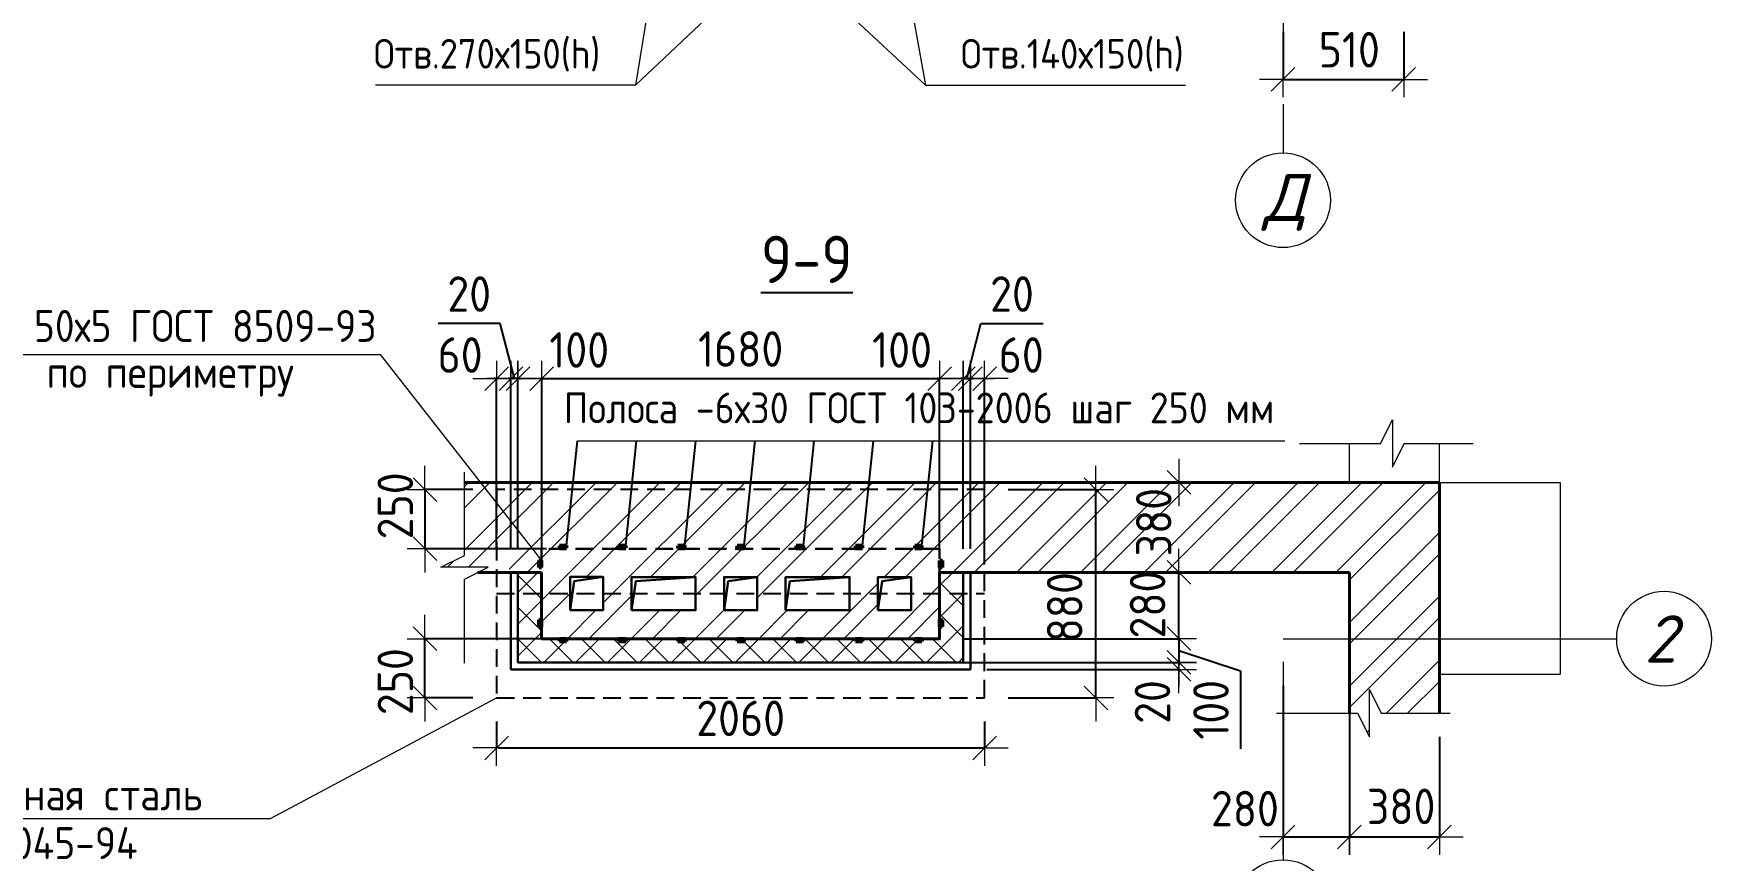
# Model space of a CAD drawing. Header units: millimetres. Extents: x 854812 to 1164625, y 589925 to 823301.
# Drawn here: x 1041657 to 1055824, y 630714 to 637700 of the extents above; entities that cross this region are included whole.
import ezdxf
from ezdxf.enums import TextEntityAlignment as Align

# ---------------------------------------------------------------- set-up
doc = ezdxf.new("R2010")
doc.units = ezdxf.units.MM
for name, pattern in [('ACAD_ISO10W100', [18, 12, -3, 0, -3]), ('DASHED2', [9.525, 6.35, -3.175]), ('JIS_08_15', [17.25, 15, -0.75, 0.75, -0.75]), ('невидимая', [0.375, 0.25, -0.125])]:
    doc.linetypes.add(name, pattern=pattern)
doc.layers.get('Defpoints').update_dxf_attribs({"color": 40})
doc.layers.add('F-text', color=7, linetype='Continuous')
doc.layers.add('osnovnie', color=7, linetype='Continuous')
for name, color, linetype, lineweight in [('Text', 7, 'Continuous', 15), ('оси', 50, 'JIS_08_15', 9), ('размеры', 215, 'Continuous', 13), ('стены', 172, 'Continuous', 30), ('текст', 7, 'Continuous', 13), ('УКАЗАТЕЛЬ', 6, 'Continuous', 13), ('ФАСАД', 7, 'Continuous', 13), ('цепочки', 250, 'Continuous', 15), ('ШТРИХ', 142, 'Continuous', 13), ('штриховка', 8, 'Continuous', 9)]:
    doc.layers.add(name, color=color, linetype=linetype, lineweight=lineweight)
doc.styles.add('GOST 2.304', font='isocpeur.ttf', dxfattribs={"width": 0.9})
doc.styles.add('Isocpeur', font='isocpeui.ttf')
doc.styles.add('RUSS', font='RUSS.shx', dxfattribs={"width": 0.8})
doc.dimstyles.new('C 2', dxfattribs={"dimscale": 100, "dimtxt": 3, "dimasz": 0.1, "dimexe": 0, "dimexo": 2, "dimgap": 1, "dimtad": 1, "dimdec": 0, "dimlfac": 0.5, "dimdsep": 46, "dimtxsty": 'GOST 2.304', "dimblk": 'A8MITTA', "dimcen": 3, "dimclrt": 256, "dimaunit": 1, "dimadec": 0, "dimazin": 0, "dimtfac": 1, "dimtdec": 0, "dimtofl": 0, "dimtmove": 1, "dimatfit": 3, "dimldrblk": 'OBLIQUE', "dimfxl": 1, "dimtolj": 1, "dimtzin": 0, "dimarcsym": 0})
doc.dimstyles.new('MAESTRO_STD_1', dxfattribs={"dimscale": 100, "dimtxt": 3, "dimasz": 0.09, "dimexe": 0, "dimexo": 0, "dimgap": 1, "dimtad": 1, "dimdec": 0, "dimzin": 0, "dimdsep": 46, "dimtxsty": 'RUSS', "dimblk": 'A8MITTA', "dimcen": 3, "dimse1": 1, "dimse2": 1, "dimadec": 0, "dimazin": 0, "dimtp": 6, "dimtm": 6, "dimtfac": 1, "dimtdec": 0, "dimtofl": 0, "dimtmove": 2, "dimatfit": 3, "dimfxl": 1, "dimtolj": 1, "dimtzin": 0, "dimarcsym": 0})

# ---------------------------------------------------------------- blocks, each defined once
blk = doc.blocks.new('A8MITTA')
for p, q in [((0, 15), (0, -15)), ((-20, 0), (20, 0)), ((-10, -10), (10, 10))]:
    blk.add_line(p, q)
blk = doc.blocks.new('*D1212')
at = {"layer": 'Defpoints', "color": 0, "ltscale": 0.1}
for p in [(1052207, 632392, 0), (1052767, 632392, 0), (1052767, 630913)]:
    blk.add_point(p, dxfattribs=at)
at = {"layer": 'размеры', "color": 0, "lineweight": -2, "ltscale": 0.1}
for p, q in [((1052207, 632192), (1052207, 630913)), ((1052767, 632192), (1052767, 630913)), ((1052217, 630913), (1052757, 630913))]:
    blk.add_line(p, q, dxfattribs=at)
at = {"layer": 'размеры', "color": 0, "lineweight": -2, "ltscale": 0.1, "xscale": 10, "yscale": 10, "zscale": 10, "rotation": 180}
blk.add_blockref('A8MITTA', (1052207, 630913), dxfattribs=at)
at = {"layer": 'размеры', "color": 0, "lineweight": -2, "ltscale": 0.1, "xscale": 10, "yscale": 10, "zscale": 10}
blk.add_blockref('A8MITTA', (1052767, 630913), dxfattribs=at)
at = {"layer": 'размеры', "ltscale": 0.1, "insert": (1051885, 631152), "char_height": 300, "attachment_point": 5, "style": 'GOST 2.304'}
blk.add_mtext('\\A1;280', dxfattribs=at)
blk = doc.blocks.new('_Oblique')
at = {"color": 0, "linetype": 'ByBlock', "lineweight": -2}
blk.add_line((-0.5, -0.5), (0.5, 0.5), dxfattribs=at)
blk = doc.blocks.new('*D1213')
at = {"layer": 'Defpoints', "color": 0, "ltscale": 0.1}
for p in [(1052767, 631960, 0), (1053527, 631960, 0), (1053527, 630913)]:
    blk.add_point(p, dxfattribs=at)
at = {"layer": 'размеры', "color": 0, "lineweight": -2, "ltscale": 0.1}
for p, q in [((1052767, 631760), (1052767, 630913)), ((1053527, 631760), (1053527, 630913)), ((1052777, 630913), (1053517, 630913))]:
    blk.add_line(p, q, dxfattribs=at)
at = {"layer": 'размеры', "color": 0, "lineweight": -2, "ltscale": 0.1, "xscale": 10, "yscale": 10, "zscale": 10, "rotation": 180}
blk.add_blockref('A8MITTA', (1052767, 630913), dxfattribs=at)
at = {"layer": 'размеры', "color": 0, "lineweight": -2, "ltscale": 0.1, "xscale": 10, "yscale": 10, "zscale": 10}
blk.add_blockref('A8MITTA', (1053527, 630913), dxfattribs=at)
at = {"layer": 'размеры', "ltscale": 0.1, "insert": (1053204, 631171), "char_height": 300, "attachment_point": 5, "style": 'GOST 2.304'}
blk.add_mtext('\\A1;380', dxfattribs=at)
blk = doc.blocks.new('*D1219')
at = {"layer": 'Defpoints', "color": 0, "ltscale": 0.1}
for p in [(1049307, 634785), (1045947, 633960, 0), (1049307, 633148, 0)]:
    blk.add_point(p, dxfattribs=at)
at = {"layer": 'размеры', "color": 0, "lineweight": -2, "ltscale": 0.1}
for p, q in [((1045947, 634160), (1045947, 634785)), ((1045957, 634785), (1049297, 634785)), ((1049307, 633348), (1049307, 634785))]:
    blk.add_line(p, q, dxfattribs=at)
at = {"layer": 'размеры', "color": 0, "lineweight": -2, "ltscale": 0.1, "xscale": 10, "yscale": 10, "zscale": 10, "rotation": 180}
blk.add_blockref('A8MITTA', (1045947, 634785), dxfattribs=at)
at = {"layer": 'размеры', "color": 0, "lineweight": -2, "ltscale": 0.1, "xscale": 10, "yscale": 10, "zscale": 10}
blk.add_blockref('A8MITTA', (1049307, 634785), dxfattribs=at)
at = {"layer": 'размеры', "ltscale": 0.1, "insert": (1047627, 635035), "char_height": 300, "attachment_point": 5, "style": 'GOST 2.304'}
blk.add_mtext('\\A1;1680', dxfattribs=at)
blk = doc.blocks.new('*D1220')
at = {"layer": 'Defpoints', "color": 0, "ltscale": 0.1}
for p in [(1045747, 634785), (1045747, 633959, 0), (1045947, 633148, 0)]:
    blk.add_point(p, dxfattribs=at)
at = {"layer": 'размеры', "color": 0, "lineweight": -2, "ltscale": 0.1}
for p, q in [((1045737, 634785), (1045727, 634785)), ((1045747, 634159), (1045747, 634785)), ((1045947, 633348), (1045947, 634785)), ((1045957, 634785), (1045967, 634785))]:
    blk.add_line(p, q, dxfattribs=at)
at = {"layer": 'размеры', "color": 0, "lineweight": -2, "ltscale": 0.1, "xscale": 10, "yscale": 10, "zscale": 10}
blk.add_blockref('A8MITTA', (1045747, 634785), dxfattribs=at)
at = {"layer": 'размеры', "color": 0, "lineweight": -2, "ltscale": 0.1, "xscale": 10, "yscale": 10, "zscale": 10, "rotation": 180}
blk.add_blockref('A8MITTA', (1045947, 634785), dxfattribs=at)
at = {"layer": 'размеры', "ltscale": 0.1, "insert": (1046264, 635027), "char_height": 300, "attachment_point": 5, "style": 'GOST 2.304'}
blk.add_mtext('\\A1;100', dxfattribs=at)
blk = doc.blocks.new('*D1221')
at = {"layer": 'Defpoints', "color": 0, "ltscale": 0.1}
for p in [(1045687, 634785), (1045687, 634220, 0), (1045747, 633148, 0)]:
    blk.add_point(p, dxfattribs=at)
at = {"layer": 'размеры', "color": 0, "lineweight": -2, "ltscale": 0.1}
for p, q in [((1045597, 635249), (1045073, 635249)), ((1045717, 634785), (1045597, 635249)), ((1045677, 634785), (1045667, 634785)), ((1045687, 634420), (1045687, 634785)), ((1045747, 634785), (1045687, 634785)), ((1045747, 633348), (1045747, 634785)), ((1045757, 634785), (1045767, 634785))]:
    blk.add_line(p, q, dxfattribs=at)
at = {"layer": 'размеры', "color": 0, "lineweight": -2, "ltscale": 0.1, "xscale": 10, "yscale": 10, "zscale": 10}
blk.add_blockref('A8MITTA', (1045687, 634785), dxfattribs=at)
at = {"layer": 'размеры', "color": 0, "lineweight": -2, "ltscale": 0.1, "xscale": 10, "yscale": 10, "zscale": 10, "rotation": 180}
blk.add_blockref('A8MITTA', (1045747, 634785), dxfattribs=at)
at = {"layer": 'размеры', "ltscale": 0.1, "insert": (1045335, 635499), "char_height": 300, "attachment_point": 5, "style": 'GOST 2.304'}
blk.add_mtext('\\A1;20', dxfattribs=at)
blk = doc.blocks.new('*D1222')
at = {"layer": 'Defpoints', "color": 0, "ltscale": 0.1}
for p in [(1045567, 634785), (1045567, 633148, 0), (1045687, 633148, 0)]:
    blk.add_point(p, dxfattribs=at)
at = {"layer": 'размеры', "color": 0, "lineweight": -2, "ltscale": 0.1}
for p, q in [((1045557, 634785), (1045547, 634785)), ((1045567, 633348), (1045567, 634785)), ((1045687, 633348), (1045687, 634785)), ((1045697, 634785), (1045707, 634785))]:
    blk.add_line(p, q, dxfattribs=at)
at = {"layer": 'размеры', "color": 0, "lineweight": -2, "ltscale": 0.1, "xscale": 10, "yscale": 10, "zscale": 10}
blk.add_blockref('A8MITTA', (1045567, 634785), dxfattribs=at)
at = {"layer": 'размеры', "color": 0, "lineweight": -2, "ltscale": 0.1, "xscale": 10, "yscale": 10, "zscale": 10, "rotation": 180}
blk.add_blockref('A8MITTA', (1045687, 634785), dxfattribs=at)
at = {"layer": 'размеры', "ltscale": 0.1, "insert": (1045258, 634984), "char_height": 300, "attachment_point": 5, "style": 'GOST 2.304'}
blk.add_mtext('\\A1;60', dxfattribs=at)
blk = doc.blocks.new('*D1223')
at = {"layer": 'Defpoints', "color": 0, "ltscale": 0.1}
for p in [(1045567, 633848, 0), (1044961, 633348), (1046187, 633348, 0)]:
    blk.add_point(p, dxfattribs=at)
at = {"layer": 'размеры', "color": 0, "lineweight": -2, "ltscale": 0.1}
for p, q in [((1045367, 633848), (1044961, 633848)), ((1044961, 633838), (1044961, 633358)), ((1045987, 633348), (1044961, 633348))]:
    blk.add_line(p, q, dxfattribs=at)
at = {"layer": 'размеры', "color": 0, "lineweight": -2, "ltscale": 0.1, "xscale": 10, "yscale": 10, "zscale": 10}
for p, rotation in [((1044961, 633848), 90), ((1044961, 633348), 270)]:
    blk.add_blockref('A8MITTA', p, dxfattribs=dict(at, rotation=rotation))
at = {"layer": 'размеры', "ltscale": 0.1, "insert": (1044711, 633710), "char_height": 300, "attachment_point": 5, "rotation": 90, "style": 'GOST 2.304'}
blk.add_mtext('\\A1;250', dxfattribs=at)
blk = doc.blocks.new('*D1224')
at = {"layer": 'Defpoints', "color": 0, "ltscale": 0.1}
for p in [(1044961, 632588), (1046187, 632588, 0), (1045567, 632088, 0)]:
    blk.add_point(p, dxfattribs=at)
at = {"layer": 'размеры', "color": 0, "lineweight": -2, "ltscale": 0.1}
for p, q in [((1045987, 632588), (1044961, 632588)), ((1044961, 632098), (1044961, 632578)), ((1045367, 632088), (1044961, 632088))]:
    blk.add_line(p, q, dxfattribs=at)
at = {"layer": 'размеры', "color": 0, "lineweight": -2, "ltscale": 0.1, "xscale": 10, "yscale": 10, "zscale": 10}
for p, rotation in [((1044961, 632588), 90), ((1044961, 632088), 270)]:
    blk.add_blockref('A8MITTA', p, dxfattribs=dict(at, rotation=rotation))
at = {"layer": 'размеры', "ltscale": 0.1, "insert": (1044711, 632225), "char_height": 300, "attachment_point": 5, "rotation": 90, "style": 'GOST 2.304'}
blk.add_mtext('\\A1;250', dxfattribs=at)
blk = doc.blocks.new('*D1225')
at = {"layer": 'Defpoints', "color": 0, "ltscale": 0.1}
for p in [(1045567, 632088), (1049687, 632089), (1049687, 631665)]:
    blk.add_point(p, dxfattribs=at)
at = {"layer": 'размеры', "color": 0, "lineweight": -2, "ltscale": 0.1}
for p, q in [((1045567, 631888), (1045567, 631665)), ((1049687, 631889), (1049687, 631665)), ((1045577, 631665), (1049677, 631665))]:
    blk.add_line(p, q, dxfattribs=at)
at = {"layer": 'размеры', "color": 0, "lineweight": -2, "ltscale": 0.1, "xscale": 10, "yscale": 10, "zscale": 10, "rotation": 180}
blk.add_blockref('A8MITTA', (1045567, 631665), dxfattribs=at)
at = {"layer": 'размеры', "color": 0, "lineweight": -2, "ltscale": 0.1, "xscale": 10, "yscale": 10, "zscale": 10}
blk.add_blockref('A8MITTA', (1049687, 631665), dxfattribs=at)
at = {"layer": 'размеры', "ltscale": 0.1, "insert": (1047627, 631915), "char_height": 300, "attachment_point": 5, "style": 'GOST 2.304'}
blk.add_mtext('\\A1;2060', dxfattribs=at)
blk = doc.blocks.new('*D1226')
at = {"layer": 'Defpoints', "color": 0, "ltscale": 0.1}
for p in [(1051327, 633148), (1051535, 633148), (1051535, 632588)]:
    blk.add_point(p, dxfattribs=at)
at = {"layer": 'размеры', "color": 0, "lineweight": -2, "ltscale": 0.1}
for p, q in [((1051335, 633148), (1051327, 633148)), ((1051327, 632598), (1051327, 633138)), ((1051335, 632588), (1051327, 632588))]:
    blk.add_line(p, q, dxfattribs=at)
at = {"layer": 'размеры', "color": 0, "lineweight": -2, "ltscale": 0.1, "xscale": 10, "yscale": 10, "zscale": 10}
for p, rotation in [((1051327, 633148), 90), ((1051327, 632588), 270)]:
    blk.add_blockref('A8MITTA', p, dxfattribs=dict(at, rotation=rotation))
at = {"layer": 'размеры', "ltscale": 0.1, "insert": (1051063, 632876), "char_height": 300, "attachment_point": 5, "rotation": 90, "style": 'GOST 2.304'}
blk.add_mtext('\\A1;280', dxfattribs=at)
blk = doc.blocks.new('*D1228')
at = {"layer": 'Defpoints', "color": 0, "ltscale": 0.1}
for p in [(1049307, 632588, 0), (1049307, 632388, 0), (1051327, 632388)]:
    blk.add_point(p, dxfattribs=at)
at = {"layer": 'размеры', "color": 0, "lineweight": -2, "ltscale": 0.1}
for p, q in [((1049507, 632588), (1051327, 632588)), ((1051327, 632598), (1051327, 632608)), ((1051327, 632588), (1051327, 632388)), ((1051327, 632488), (1051848, 632317)), ((1049507, 632388), (1051327, 632388)), ((1051327, 632378), (1051327, 632368)), ((1051848, 632317), (1051848, 631658))]:
    blk.add_line(p, q, dxfattribs=at)
at = {"layer": 'размеры', "color": 0, "lineweight": -2, "ltscale": 0.1, "xscale": 10, "yscale": 10, "zscale": 10}
for p, rotation in [((1051327, 632588), 270), ((1051327, 632388), 90)]:
    blk.add_blockref('A8MITTA', p, dxfattribs=dict(at, rotation=rotation))
at = {"layer": 'размеры', "ltscale": 0.1, "insert": (1051598, 631987), "char_height": 300, "attachment_point": 5, "rotation": 90, "style": 'GOST 2.304'}
blk.add_mtext('\\A1;100', dxfattribs=at)
blk = doc.blocks.new('*D1229')
at = {"layer": 'Defpoints', "color": 0, "ltscale": 0.1}
for p in [(1049507, 632388), (1049507, 632328, 0), (1051327, 632328)]:
    blk.add_point(p, dxfattribs=at)
at = {"layer": 'размеры', "color": 0, "lineweight": -2, "ltscale": 0.1}
for p, q in [((1051327, 632398), (1051327, 632408)), ((1049707, 632388), (1051327, 632388)), ((1049707, 632328), (1051327, 632328)), ((1051327, 632318), (1051327, 632308))]:
    blk.add_line(p, q, dxfattribs=at)
at = {"layer": 'размеры', "color": 0, "lineweight": -2, "ltscale": 0.1, "xscale": 10, "yscale": 10, "zscale": 10}
for p, rotation in [((1051327, 632388), 270), ((1051327, 632328), 90)]:
    blk.add_blockref('A8MITTA', p, dxfattribs=dict(at, rotation=rotation))
at = {"layer": 'размеры', "ltscale": 0.1, "insert": (1051104, 632053), "char_height": 300, "attachment_point": 5, "rotation": 90, "style": 'GOST 2.304'}
blk.add_mtext('\\A1;20', dxfattribs=at)
blk = doc.blocks.new('*D1227')
at = {"layer": 'Defpoints', "color": 0, "ltscale": 0.1}
for p in [(1049687, 633848), (1050627, 633848), (1049687, 632088)]:
    blk.add_point(p, dxfattribs=at)
at = {"layer": 'размеры', "color": 0, "lineweight": -2, "ltscale": 0.1}
for p, q in [((1049887, 633848), (1050627, 633848)), ((1050627, 632098), (1050627, 633838)), ((1049887, 632088), (1050627, 632088))]:
    blk.add_line(p, q, dxfattribs=at)
at = {"layer": 'размеры', "color": 0, "lineweight": -2, "ltscale": 0.1, "xscale": 10, "yscale": 10, "zscale": 10}
for p, rotation in [((1050627, 633848), 90), ((1050627, 632088), 270)]:
    blk.add_blockref('A8MITTA', p, dxfattribs=dict(at, rotation=rotation))
at = {"layer": 'размеры', "ltscale": 0.1, "insert": (1050363, 632854), "char_height": 300, "attachment_point": 5, "rotation": 90, "style": 'GOST 2.304'}
blk.add_mtext('\\A1;880', dxfattribs=at)
blk = doc.blocks.new('*D1230')
at = {"layer": 'Defpoints', "color": 0, "ltscale": 0.1}
for p in [(1050833, 633908, 0), (1051327, 633908), (1050833, 633148, 0)]:
    blk.add_point(p, dxfattribs=at)
at = {"layer": 'размеры', "color": 0, "lineweight": -2, "ltscale": 0.1}
for p, q in [((1051033, 633908), (1051327, 633908)), ((1051327, 633918), (1051327, 633928)), ((1051033, 633148), (1051327, 633148)), ((1051327, 633138), (1051327, 633128))]:
    blk.add_line(p, q, dxfattribs=at)
at = {"layer": 'размеры', "color": 0, "lineweight": -2, "ltscale": 0.1, "xscale": 10, "yscale": 10, "zscale": 10}
for p, rotation in [((1051327, 633908), 270), ((1051327, 633148), 90)]:
    blk.add_blockref('A8MITTA', p, dxfattribs=dict(at, rotation=rotation))
at = {"layer": 'размеры', "ltscale": 0.1, "insert": (1051115, 633572), "char_height": 300, "attachment_point": 5, "rotation": 90, "style": 'GOST 2.304'}
blk.add_mtext('\\A1;380', dxfattribs=at)
blk = doc.blocks.new('*D1231')
at = {"layer": 'Defpoints', "color": 0, "ltscale": 0.1}
for p in [(1049507, 634785), (1049507, 633959, 0), (1049307, 633148, 0)]:
    blk.add_point(p, dxfattribs=at)
at = {"layer": 'размеры', "color": 0, "lineweight": -2, "ltscale": 0.1}
for p, q in [((1049297, 634785), (1049287, 634785)), ((1049307, 633348), (1049307, 634785)), ((1049507, 634159), (1049507, 634785)), ((1049517, 634785), (1049527, 634785))]:
    blk.add_line(p, q, dxfattribs=at)
at = {"layer": 'размеры', "color": 0, "lineweight": -2, "ltscale": 0.1, "xscale": 10, "yscale": 10, "zscale": 10}
blk.add_blockref('A8MITTA', (1049307, 634785), dxfattribs=at)
at = {"layer": 'размеры', "color": 0, "lineweight": -2, "ltscale": 0.1, "xscale": 10, "yscale": 10, "zscale": 10, "rotation": 180}
blk.add_blockref('A8MITTA', (1049507, 634785), dxfattribs=at)
at = {"layer": 'размеры', "ltscale": 0.1, "insert": (1048990, 635027), "char_height": 300, "attachment_point": 5, "style": 'GOST 2.304'}
blk.add_mtext('\\A1;100', dxfattribs=at)
blk = doc.blocks.new('*D1232')
at = {"layer": 'Defpoints', "color": 0, "ltscale": 0.1}
for p in [(1049567, 634785), (1049567, 634220, 0), (1049507, 633148, 0)]:
    blk.add_point(p, dxfattribs=at)
at = {"layer": 'размеры', "color": 0, "lineweight": -2, "ltscale": 0.1}
for p, q in [((1049537, 634785), (1049656, 635249)), ((1049656, 635249), (1050180, 635249)), ((1049497, 634785), (1049487, 634785)), ((1049507, 633348), (1049507, 634785)), ((1049507, 634785), (1049567, 634785)), ((1049567, 634420), (1049567, 634785)), ((1049577, 634785), (1049587, 634785))]:
    blk.add_line(p, q, dxfattribs=at)
at = {"layer": 'размеры', "color": 0, "lineweight": -2, "ltscale": 0.1, "xscale": 10, "yscale": 10, "zscale": 10}
blk.add_blockref('A8MITTA', (1049507, 634785), dxfattribs=at)
at = {"layer": 'размеры', "color": 0, "lineweight": -2, "ltscale": 0.1, "xscale": 10, "yscale": 10, "zscale": 10, "rotation": 180}
blk.add_blockref('A8MITTA', (1049567, 634785), dxfattribs=at)
at = {"layer": 'размеры', "ltscale": 0.1, "insert": (1049918, 635499), "char_height": 300, "attachment_point": 5, "style": 'GOST 2.304'}
blk.add_mtext('\\A1;20', dxfattribs=at)
blk = doc.blocks.new('*D1233')
at = {"layer": 'Defpoints', "color": 0, "ltscale": 0.1}
for p in [(1049687, 634785), (1049567, 633148, 0), (1049687, 633148, 0)]:
    blk.add_point(p, dxfattribs=at)
at = {"layer": 'размеры', "color": 0, "lineweight": -2, "ltscale": 0.1}
for p, q in [((1049557, 634785), (1049547, 634785)), ((1049567, 633348), (1049567, 634785)), ((1049687, 633348), (1049687, 634785)), ((1049697, 634785), (1049707, 634785))]:
    blk.add_line(p, q, dxfattribs=at)
at = {"layer": 'размеры', "color": 0, "lineweight": -2, "ltscale": 0.1, "xscale": 10, "yscale": 10, "zscale": 10}
blk.add_blockref('A8MITTA', (1049567, 634785), dxfattribs=at)
at = {"layer": 'размеры', "color": 0, "lineweight": -2, "ltscale": 0.1, "xscale": 10, "yscale": 10, "zscale": 10, "rotation": 180}
blk.add_blockref('A8MITTA', (1049687, 634785), dxfattribs=at)
at = {"layer": 'размеры', "ltscale": 0.1, "insert": (1049996, 634984), "char_height": 300, "attachment_point": 5, "style": 'GOST 2.304'}
blk.add_mtext('\\A1;60', dxfattribs=at)
blk = doc.blocks.new('*D1285')
at = {"layer": 'Defpoints', "color": 0, "ltscale": 0.1}
for p in [(1052207, 637915, 0), (1053226, 637915, 0), (1053226, 637313)]:
    blk.add_point(p, dxfattribs=at)
at = {"layer": 'размеры', "color": 0, "lineweight": -2, "ltscale": 0.1}
for p, q in [((1052207, 637715), (1052207, 637313)), ((1053226, 637715), (1053226, 637313)), ((1052217, 637313), (1053216, 637313))]:
    blk.add_line(p, q, dxfattribs=at)
at = {"layer": 'размеры', "color": 0, "lineweight": -2, "ltscale": 0.1, "xscale": 10, "yscale": 10, "zscale": 10, "rotation": 180}
blk.add_blockref('A8MITTA', (1052207, 637313), dxfattribs=at)
at = {"layer": 'размеры', "color": 0, "lineweight": -2, "ltscale": 0.1, "xscale": 10, "yscale": 10, "zscale": 10}
blk.add_blockref('A8MITTA', (1053226, 637313), dxfattribs=at)
at = {"layer": 'размеры', "ltscale": 0.1, "insert": (1052766, 637563), "char_height": 300, "attachment_point": 5, "style": 'GOST 2.304'}
blk.add_mtext('\\A1;510', dxfattribs=at)

msp = doc.modelspace()

# ---------------------------------------------------------------- hatches: boundary and pattern name
at = {"layer": 'ШТРИХ'}
h = msp.add_hatch(dxfattribs=at)
h.set_pattern_fill('ANSI37', color=256, scale=60, style=0)
h.set_pattern_definition([(45, (149904.09, 19744.67), (-134.703842, 134.703842), []), (135, (149904.09, 19744.67), (-134.703842, -134.703842), [])])
h.paths.add_polyline_path([(1049506.7, 633147.9), (1049306.7, 633147.9), (1049306.7, 632587.9), (1048215.9, 632587.9), (1048148.1, 632387.9), (1048986.7, 632387.9), (1049506.7, 632387.9)])
h.paths.add_polyline_path([(1048215.9, 632587.9), (1046916.5, 632587.9), (1046848.7, 632387.9), (1048148.1, 632387.9)])
h.paths.add_polyline_path([(1046916.5, 632587.9), (1045946.7, 632587.9), (1045946.7, 633147.9), (1045746.7, 633147.9), (1045746.7, 632387.9), (1046848.7, 632387.9)])
at = {"layer": 'штриховка', "ltscale": 0.1}
h = msp.add_hatch(dxfattribs=at)
h.set_pattern_fill('ANSI32', color=256, scale=40, style=0)
h.set_pattern_definition([(45, (149904.1, 19744.67), (-269.40768, 269.40768), []), (45, (150083.7, 19744.67), (-269.40768, 269.40768), [])])
h.paths.add_polyline_path([(1045294.4, 633907.9), (1045294.4, 633290.7), (1045094.4, 633190.7), (1045494.4, 633190.7), (1045946.7, 633147.9), (1045946.7, 632587.9), (1049306.7, 632587.9), (1049306.7, 633147.9), (1052766.6, 633147.9), (1052766.6, 631959.5), (1052836.4, 631959.5), (1052936.4, 631759.5), (1052936.4, 632159.5), (1053036.4, 631959.5), (1053526.6, 631959.5), (1053526.6, 633907.9)])
h.paths.add_polyline_path([(1047246.7, 633108.6), (1047246.7, 632828.6), (1046706.7, 632828.6), (1046706.7, 633108.6)], flags=16)
h.paths.add_polyline_path([(1046466.7, 633109.2), (1046466.7, 632829.2), (1046186.7, 632829.2), (1046186.7, 633109.2)], flags=16)
h.paths.add_polyline_path([(1047486.7, 633108.6), (1047766.7, 633108.6), (1047766.7, 632828.6), (1047486.7, 632828.6)], flags=16)
h.paths.add_polyline_path([(1048006.7, 633107.9), (1048546.7, 633107.9), (1048546.7, 632827.9), (1048006.7, 632827.9)], flags=16)
h.paths.add_polyline_path([(1048786.7, 633107.9), (1049066.7, 633107.9), (1049066.7, 632827.9), (1048786.7, 632827.9)], flags=16)

# ---------------------------------------------------------------- linework, layer by layer
at = {"layer": 'osnovnie', "linetype": 'DASHED2', "lineweight": 50, "ltscale": 0.5, "elevation": 0}
for points in [[(1046096.7, 633350.4), (1046096.7, 633374.4), (1046156.7, 633374.4), (1046156.7, 633350.4)], [(1046596.7, 633350.4), (1046596.7, 633374.4), (1046656.7, 633374.4), (1046656.7, 633350.4)], [(1047096.7, 633350.4), (1047096.7, 633374.4), (1047156.7, 633374.4), (1047156.7, 633350.4)], [(1047596.7, 633350.4), (1047596.7, 633374.4), (1047656.7, 633374.4), (1047656.7, 633350.4)], [(1048096.7, 633350.4), (1048096.7, 633374.4), (1048156.7, 633374.4), (1048156.7, 633350.4)], [(1048596.7, 633350.4), (1048596.7, 633374.4), (1048656.7, 633374.4), (1048656.7, 633350.4)], [(1049096.7, 633350.4), (1049096.7, 633374.4), (1049156.7, 633374.4), (1049156.7, 633350.4)], [(1045946.7, 633187.9), (1045922.7, 633187.9), (1045922.7, 633247.9), (1045946.7, 633247.9)], [(1049306.7, 633187.9), (1049330.7, 633187.9), (1049330.7, 633247.9), (1049306.7, 633247.9)], [(1045946.7, 632687.9), (1045922.7, 632687.9), (1045922.7, 632747.9), (1045946.7, 632747.9)], [(1049306.7, 632687.9), (1049330.7, 632687.9), (1049330.7, 632747.9), (1049306.7, 632747.9)], [(1046096.7, 632587.9), (1046096.7, 632563.9), (1046156.7, 632563.9), (1046156.7, 632587.9)], [(1046596.7, 632587.9), (1046596.7, 632563.9), (1046656.7, 632563.9), (1046656.7, 632587.9)], [(1047096.7, 632587.9), (1047096.7, 632563.9), (1047156.7, 632563.9), (1047156.7, 632587.9)], [(1047596.7, 632587.9), (1047596.7, 632563.9), (1047656.7, 632563.9), (1047656.7, 632587.9)], [(1048096.7, 632587.9), (1048096.7, 632563.9), (1048156.7, 632563.9), (1048156.7, 632587.9)], [(1048596.7, 632587.9), (1048596.7, 632563.9), (1048656.7, 632563.9), (1048656.7, 632587.9)], [(1049096.7, 632587.9), (1049096.7, 632563.9), (1049156.7, 632563.9), (1049156.7, 632587.9)]]:
    msp.add_lwpolyline(points, close=True, dxfattribs=at)
at = {"layer": 'оси', "color": 7, "linetype": 'ACAD_ISO10W100', "ltscale": 70}
for p, q in [((1052206.6, 638363.7, 0), (1052206.6, 636691.5, 0)), ((1052206.6, 632391.9, 0), (1052206.6, 630719.7, 0))]:
    msp.add_line(p, q, dxfattribs=at)
at = {"layer": 'размеры', "ltscale": 0.1}
msp.add_line((1052206.6, 632587.9, 0), (1055023.7, 632587.9, 0), dxfattribs=at)
at = {"layer": 'стены', "color": 44, "lineweight": 40, "ltscale": 0.1, "true_color": 0xab6317}
for p, q in [((1045294.4, 633907.9, 0), (1053526.6, 633907.9, 0)), ((1045408.9, 633147.9, 0), (1045946.7, 633147.9, 0)), ((1049306.7, 633147.9, 0), (1052766.6, 633147.9, 0))]:
    msp.add_line(p, q, dxfattribs=at)
at = {"layer": 'стены', "linetype": 'невидимая', "lineweight": 25, "ltscale": 600}
msp.add_line((1045566.7, 632969.2, 0), (1049686.7, 632969.2, 0), dxfattribs=at)
at = {"layer": 'стены', "linetype": 'невидимая', "lineweight": 25, "ltscale": 600, "elevation": 0}
msp.add_lwpolyline([(1045566.7, 632089.2), (1049686.7, 632089.2), (1049686.7, 633849.2), (1045566.7, 633849.2)], close=True, dxfattribs=at)
at = {"layer": 'стены', "color": 44, "lineweight": 40, "ltscale": 0.1, "true_color": 0xab6317, "elevation": 0}
for points in [[(1053526.6, 633907.9), (1053526.6, 631959.5)], [(1045946.7, 632587.9), (1049306.7, 632587.9), (1049306.7, 633147.9)], [(1045946.7, 632587.9), (1045946.7, 633147.9)], [(1052766.6, 631959.5), (1052766.6, 633147.9)]]:
    msp.add_lwpolyline(points, dxfattribs=at)
at = {"layer": 'стены', "linetype": 'невидимая', "lineweight": 30, "ltscale": 600, "elevation": 0}
msp.add_lwpolyline([(1045946.7, 632587.9), (1049306.7, 632587.9), (1049306.7, 633347.9), (1045946.7, 633347.9)], close=True, dxfattribs=at)
at = {"layer": 'стены', "ltscale": 0.1, "elevation": 0}
for points in [[(1049046.7, 632327.9), (1045686.7, 632327.9), (1045686.7, 633147.9)], [(1048986.7, 632387.9), (1045746.7, 632387.9), (1045746.7, 633147.9)], [(1046206.7, 632327.9), (1049566.7, 632327.9), (1049566.7, 633147.9)], [(1046266.7, 632387.9), (1049506.7, 632387.9), (1049506.7, 633147.9)], [(1046186.7, 632829.2), (1046222.5, 633074.4), (1046466.7, 633109.2)], [(1046706.7, 632828.6), (1046742.5, 633073.8), (1047246.7, 633108.6)], [(1047486.7, 632828.6), (1047522.5, 633073.8), (1047766.7, 633108.6)], [(1048006.7, 632827.9), (1048042.5, 633073.2), (1048546.7, 633107.9)], [(1048786.7, 632828.6), (1048822.5, 633073.8), (1049066.7, 633108.6)]]:
    msp.add_lwpolyline(points, dxfattribs=at)
for points in [[(1046186.7, 632829.2), (1046466.7, 632829.2), (1046466.7, 633109.2), (1046186.7, 633109.2)], [(1046706.7, 632828.6), (1047246.7, 632828.6), (1047246.7, 633108.6), (1046706.7, 633108.6)], [(1047486.7, 632828.6), (1047766.7, 632828.6), (1047766.7, 633108.6), (1047486.7, 633108.6)], [(1048006.7, 632827.9), (1048546.7, 632827.9), (1048546.7, 633107.9), (1048006.7, 633107.9)], [(1048786.7, 632827.9), (1049066.7, 632827.9), (1049066.7, 633107.9), (1048786.7, 633107.9)]]:
    msp.add_lwpolyline(points, close=True, dxfattribs=at)
at = {"layer": 'текст', "color": 7}
for centre in [(1052206.4, 636291.5, 0), (1055423.7, 632587.9, 0), (1052206.4, 630319.7, 0)]:
    msp.add_circle(centre, 400, dxfattribs=at)
at = {"layer": 'УКАЗАТЕЛЬ', "ltscale": 0.1}
for p, q in [((1048276.7, 638719, 0), (1046738.2, 637262.9, 0)), ((1047626.7, 638719.6, 0), (1049189, 637262.9, 0)), ((1046738.2, 637262.9, 0), (1044545.1, 637262.9, 0)), ((1049189, 637262.9, 0), (1051382.1, 637262.9, 0))]:
    msp.add_line(p, q, dxfattribs=at)
at = {"layer": 'УКАЗАТЕЛЬ'}
for p, q in [((1046248.9, 634259, 0), (1052221, 634259, 0)), ((1043656.6, 631069.9, 0), (1045566.7, 632089.2, 0))]:
    msp.add_line(p, q, dxfattribs=at)
at = {"layer": 'УКАЗАТЕЛЬ', "ltscale": 0.1, "elevation": 0}
for points in [[(1046976.7, 638719.6), (1046738.2, 637262.9)], [(1048926.7, 638719), (1049189, 637262.9)]]:
    msp.add_lwpolyline(points, dxfattribs=at)
at = {"layer": 'УКАЗАТЕЛЬ'}
msp.add_lwpolyline([(1041085.8, 634989.9), (1044583.6, 634989.9), (1045946.7, 633248.6)], dxfattribs=at)
at = {"layer": 'УКАЗАТЕЛЬ', "ltscale": 100, "elevation": 0}
for points in [[(1052344.9, 634236.3), (1053030.1, 634236.3), (1053130.1, 634436.3), (1053130.1, 634036.3), (1053230.1, 634236.3), (1053811.8, 634236.3)], [(1045294.4, 632381), (1045294.4, 633090.7), (1045494.4, 633190.7), (1045094.4, 633190.7), (1045294.4, 633290.7), (1045294.4, 633993.6)], [(1052151.2, 631959.5), (1052836.4, 631959.5), (1052936.4, 631759.5), (1052936.4, 632159.5), (1053036.4, 631959.5), (1053618.1, 631959.5)]]:
    msp.add_lwpolyline(points, dxfattribs=at)
at = {"layer": 'УКАЗАТЕЛЬ', "elevation": 0}
msp.add_lwpolyline([(1037401.4, 632088.6), (1038922.1, 631069.9), (1043656.6, 631069.9)], dxfattribs=at)
at = {"layer": 'ФАСАД', "ltscale": 0.1}
for p, q in [((1053526.6, 633907.9, 0), (1054546.6, 633907.9, 0)), ((1054546.6, 633907.9, 0), (1054546.6, 632287.9, 0)), ((1053526.6, 632287.9, 0), (1054546.6, 632287.9, 0))]:
    msp.add_line(p, q, dxfattribs=at)
at = {"layer": 'ФАСАД', "ltscale": 0.1, "elevation": 0}
for points in [[(1052766.6, 633907.9), (1052766.6, 634236.3)], [(1053526.6, 633907.9), (1053526.6, 634236.3)]]:
    msp.add_lwpolyline(points, dxfattribs=at)

# ---------------------------------------------------------------- texts
at = {"layer": 'F-text', "linetype": 'Continuous', "insert": (1048185.1, 635792, 0), "char_height": 400, "width": 1149.764, "attachment_point": 5, "style": 'GOST 2.304'}
msp.add_mtext('{\\L9-9}', dxfattribs=at)
at = {"layer": 'Text', "style": 'GOST 2.304', "width": 0.9}
for s, height, p in [('L 50х5 ГОСТ 8509-93', 270, (1041330.2, 635094.5)), ('по периметру', 270, (1041766.8, 634706.2)), ('Полоса -6х30 ГОСТ 103-2006 шаг 250 мм', 260, (1046133.2, 634407.6, 0)), ('Оцинков. кровельная cталь ', 270, (1038886.1, 631137.5)), ('t=1.0 мм ГОСТ 24045-94', 270, (1038886.1, 630725.9))]:
    msp.add_text(s, height=height, dxfattribs=at).set_placement(p)
at = {"layer": 'текст', "color": 7, "style": 'Isocpeur'}
for s, p in [('Д', (1052221.6, 636115.1, 0)), ('2', (1055393.1, 632385.6, 0))]:
    msp.add_text(s, height=400, dxfattribs=at).set_placement(p, align=Align.CENTER)
at = {"layer": 'цепочки', "char_height": 250, "style": 'GOST 2.304'}
for s, insert, attachment_point in [('Отв.270х150(h)', (1046441.7, 637654, 0), 3), ('Отв.140х150(h)', (1049485.6, 637654, 0), 1)]:
    msp.add_mtext(s, dxfattribs=dict(at, insert=insert, attachment_point=attachment_point))

# ---------------------------------------------------------------- dimensions: what is measured, and where the dimension line sits
at = {"layer": 'размеры', "ltscale": 0.1}
dim = msp.add_linear_dim(base=(1053226.1, 637313.1, 0), p1=(1052206.6, 637914.7, 0), p2=(1053226.1, 637914.7, 0), dimstyle='C 2', dxfattribs=at)
dim.commit()
dim.dimension.update_dxf_attribs({"geometry": '*D1285', "text_midpoint": (1052766.1, 637313.1, 0), "dimtype": 160})
dim = msp.add_linear_dim(base=(1045686.7, 634784.5, 0), p1=(1045746.7, 633147.9, 0), p2=(1045686.7, 634219.6, 0), angle=180, text='20', dimstyle='C 2', dxfattribs=at)
dim.commit()
dim.dimension.update_dxf_attribs({"geometry": '*D1221', "text_midpoint": (1045497.3, 635249.3, 0), "dimtype": 160})
dim = msp.add_linear_dim(base=(1049566.7, 634784.5, 0), p1=(1049506.7, 633147.9, 0), p2=(1049566.7, 634219.6, 0), text='20', dimstyle='C 2', dxfattribs=at)
dim.commit()
dim.dimension.update_dxf_attribs({"geometry": '*D1232', "text_midpoint": (1049756.1, 635249.3, 0), "dimtype": 160})
for base, p1, p2, angle, picture, middle in [((1045566.7, 634784.5, 0), (1045686.7, 633147.9, 0), (1045566.7, 633147.9, 0), 180, '*D1222', (1045257.9, 634983.9, 0)), ((1045746.7, 634784.5, 0), (1045946.7, 633147.9, 0), (1045746.7, 633959.5, 0), 180, '*D1220', (1046263.7, 635026.8, 0)), ((1051327.3, 633907.9, 0), (1050832.7, 633147.9, 0), (1050832.7, 633907.9, 0), 90, '*D1230', (1051115.1, 633572.3, 0)), ((1050627.3, 633847.9, 0), (1049686.7, 632087.9, 0), (1049686.7, 633847.9, 0), 90, '*D1227', (1050363.5, 632854.3, 0)), ((1051327.3, 633147.9, 0), (1051534.9, 632587.8, 0), (1051534.9, 633147.9, 0), 90, '*D1226', (1051063.5, 632875.6, 0))]:
    dim = msp.add_linear_dim(base=base, p1=p1, p2=p2, angle=angle, dimstyle='C 2', override={"dimtmove": 2}, dxfattribs=at)
    dim.commit()
    dim.dimension.update_dxf_attribs({"geometry": picture, "text_midpoint": middle, "dimtype": 160})
for base, p1, p2, picture, middle in [((1049306.7, 634784.5, 0), (1045946.7, 633959.6, 0), (1049306.7, 633147.9, 0), '*D1219', (1047626.7, 635034.5, 0)), ((1049686.7, 631665.3, 0), (1045566.7, 632087.9, 0), (1049686.7, 632089.2, 0), '*D1225', (1047626.7, 631915.3, 0))]:
    dim = msp.add_linear_dim(base=base, p1=p1, p2=p2, dimstyle='C 2', dxfattribs=at)
    dim.commit()
    dim.dimension.update_dxf_attribs({"geometry": picture, "text_midpoint": middle})
for base, p1, p2, picture, middle in [((1049506.7, 634784.5, 0), (1049306.7, 633147.9, 0), (1049506.7, 633959.5, 0), '*D1231', (1048989.7, 635026.8, 0)), ((1049686.7, 634784.5, 0), (1049566.7, 633147.9, 0), (1049686.7, 633147.9, 0), '*D1233', (1049995.5, 634983.9, 0)), ((1052766.6, 630913.4, 0), (1052206.6, 632391.9, 0), (1052766.6, 632391.9, 0), '*D1212', (1051884.7, 631152.3, 0)), ((1053526.6, 630913.4, 0), (1052766.6, 631959.5, 0), (1053526.6, 631959.5, 0), '*D1213', (1053204, 631171, 0))]:
    dim = msp.add_linear_dim(base=base, p1=p1, p2=p2, dimstyle='C 2', override={"dimtmove": 2}, dxfattribs=at)
    dim.commit()
    dim.dimension.update_dxf_attribs({"geometry": picture, "text_midpoint": middle, "dimtype": 160})
for base, p1, p2, angle, picture, middle in [((1044960.9, 633347.9, 0), (1045566.7, 633847.9, 0), (1046186.7, 633347.9, 0), 90, '*D1223', (1044960.9, 633710.5, 0)), ((1044960.9, 632587.9, 0), (1045566.7, 632087.9, 0), (1046186.7, 632587.9, 0), 270, '*D1224', (1044960.9, 632225.4, 0)), ((1051327.3, 632387.9, 0), (1049306.7, 632587.9, 0), (1049306.7, 632387.9, 0), 90, '*D1228', (1051848.2, 632216.9, 0))]:
    dim = msp.add_linear_dim(base=base, p1=p1, p2=p2, angle=angle, dimstyle='C 2', dxfattribs=at)
    dim.commit()
    dim.dimension.update_dxf_attribs({"geometry": picture, "text_midpoint": middle, "dimtype": 160})
dim = msp.add_linear_dim(base=(1051327.3, 632327.9, 0), p1=(1049506.7, 632387.9, 0), p2=(1049506.7, 632327.9, 0), angle=90, text='20', dimstyle='C 2', override={"dimtmove": 2}, dxfattribs=at)
dim.commit()
dim.dimension.update_dxf_attribs({"geometry": '*D1229', "text_midpoint": (1051103.5, 632053, 0), "dimtype": 160})

# ---------------------------------------------------------------- leaders
at = {"layer": 'УКАЗАТЕЛЬ', "has_arrowhead": 0}
for points in [[(1046156.7, 633373.8, 0), (1046248.9, 634259, 0)], [(1046656.7, 633373.8, 0), (1046748.9, 634259, 0)], [(1047156.7, 633373.8, 0), (1047248.9, 634259, 0)], [(1047656.7, 633373.8, 0), (1047748.9, 634259, 0)], [(1048156.7, 633373.8, 0), (1048248.9, 634259, 0)], [(1048656.7, 633373.8, 0), (1048748.9, 634259, 0)], [(1049156.7, 633373.8, 0), (1049248.9, 634259, 0)]]:
    msp.add_leader(points, dimstyle='MAESTRO_STD_1', dxfattribs=at)

doc.saveas('drawing.dxf')
